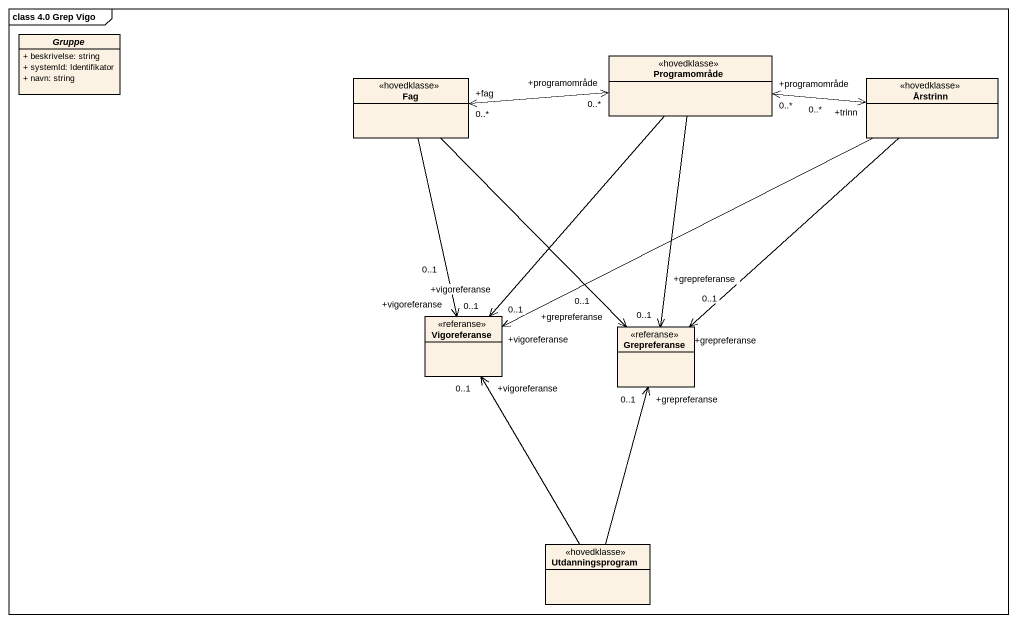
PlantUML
@startuml
mainframe class 4.0 Grep Vigo
hide circle
hide empty members
skinparam classAttributeIconSize 0
abstract class Gruppe {
  + beskrivelse: string
  + systemId: Identifikator
  + navn: string
}
class Fag <<hovedklasse>>
class Programområde <<hovedklasse>>
class Årstrinn <<hovedklasse>>
class Vigoreferanse <<referanse>>
class Grepreferanse <<referanse>>
class Utdanningsprogram <<hovedklasse>>
Fag --> "+vigoreferanse\n0..1" Vigoreferanse
Fag --> "+grepreferanse\n0..1" Grepreferanse
Programområde "+programområde\n0..*" <-left-> "+fag\n0..*" Fag
Programområde "+programområde\n0..*" <-right-> "+trinn\n0..*" Årstrinn
Programområde --> "+vigoreferanse\n0..1" Vigoreferanse
Programområde --> "+grepreferanse\n0..1" Grepreferanse
Årstrinn -left-> "+vigoreferanse\n0..1" Vigoreferanse
Årstrinn --> "+grepreferanse\n0..1" Grepreferanse
Utdanningsprogram -up-> "+vigoreferanse\n0..1" Vigoreferanse
Utdanningsprogram -up-> "+grepreferanse\n0..1" Grepreferanse
@enduml
